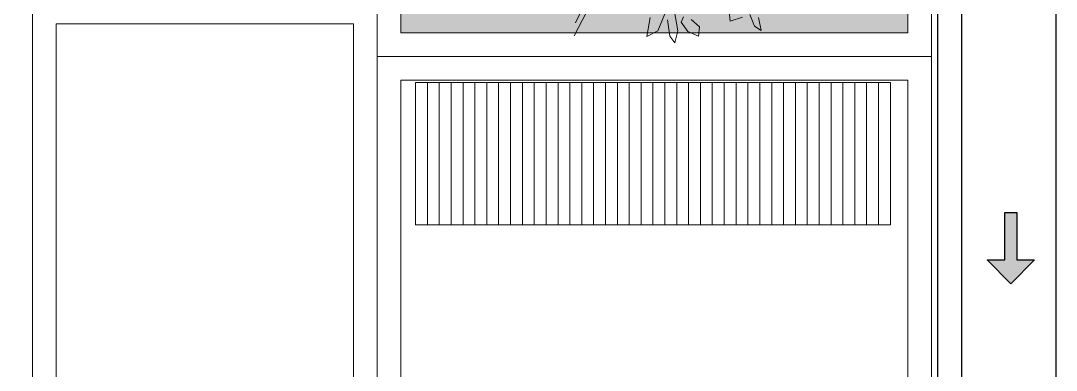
# Model space of a CAD drawing. Header units: metres. Extents: x 349703 to 349913, y 9282546 to 9282694.
# Drawn here: x 349750.792 to 349755.154, y 9282673.17 to 9282674.644 of the extents above; entities that cross this region are included whole.
import ezdxf

# ---------------------------------------------------------------- set-up
doc = ezdxf.new("R2010")
doc.units = ezdxf.units.M
doc.header["$LTSCALE"] = 0.25
for name, color, linetype, lineweight in [('.', 7, 'Continuous', 0), ('0_ CUNETAS', 160, 'Continuous', 5), ('AREA-VERDE', 3, 'CONTINUOUS', 9), ('ARQ-FONDO', 253, 'CONTINUOUS', 9), ('CUNETAS-RED', 5, 'CONTINUOUS', 18)]:
    doc.layers.add(name, color=color, linetype=linetype, lineweight=lineweight)

# ---------------------------------------------------------------- blocks, each defined once
blk = doc.blocks.new('291')
at = {"layer": 'AREA-VERDE', "lineweight": 0, "true_color": 0xc4e4b2, "transparency": 33554687}
h = blk.add_hatch(color=3, dxfattribs=at)
h.dxf.hatch_style = 1
h.paths.add_polyline_path([(349597.5555, 9282677.2878), (349595.4206, 9282677.2878), (349595.4206, 9282674.5929), (349597.5555, 9282674.5929)])
at = {"layer": 'ARQ-FONDO'}
blk.add_line((349595.3206, 9282674.4929), (349597.6555, 9282674.4929), dxfattribs=at)
for points in [[(349595.3206, 9282677.3878), (349597.6555, 9282677.3878), (349597.6555, 9282670.5231), (349595.3206, 9282670.5231)], [(349595.4206, 9282677.2878), (349597.5555, 9282677.2878), (349597.5555, 9282674.5929), (349595.4206, 9282674.5929)], [(349595.4206, 9282674.3929), (349597.5555, 9282674.3929), (349597.5555, 9282670.6231), (349595.4206, 9282670.6231)]]:
    blk.add_lwpolyline(points, close=True, dxfattribs=at)
blk = doc.blocks.new('ASOIWHWUR')
at = {"layer": 'ARQ-FONDO'}
for points in [[(349460.5292, 9282674.7985), (349464.9564, 9282674.7985), (349464.9564, 9282667.9338), (349467.3168, 9282667.9338), (349467.3168, 9282663.9038), (349464.9564, 9282663.9038), (349464.9564, 9282648.7534), (349467.3168, 9282648.7534), (349467.3168, 9282644.6934), (349464.9564, 9282644.6934), (349464.9564, 9282638.5531), (349460.5292, 9282638.5531), (349460.5292, 9282644.6934), (349458.2689, 9282644.6934), (349458.2689, 9282648.7534), (349460.5293, 9282648.7534), (349460.5293, 9282663.9038), (349458.1689, 9282663.9038), (349458.1689, 9282667.9338), (349460.5292, 9282667.9338), (349460.5292, 9282674.7985)], [(349463.5047, 9282638.5531), (349463.5047, 9282674.7985)]]:
    blk.add_lwpolyline(points, dxfattribs=at)
blk.add_lwpolyline([(349463.6047, 9282672.0411), (349464.8564, 9282672.0411), (349464.8564, 9282668.5202), (349463.6047, 9282668.5202)], close=True, dxfattribs=at)
blk = doc.blocks.new('ARR2')
at = {"layer": 'ARQ-FONDO', "lineweight": 5}
for p, q in [((2740.2794, 1212.7189), (2740.3367, 1212.8343)), ((2740.3487, 1212.7884), (2740.2706, 1212.6405)), ((2740.7328, 1212.7514), (2740.7132, 1212.6361)), ((2740.7793, 1212.6696), (2740.8233, 1212.7747)), ((2740.9029, 1212.6708), (2740.8788, 1212.7987)), ((2740.9364, 1212.7563), (2740.922, 1212.7236)), ((2741.0335, 1212.6938), (2740.9834, 1212.7398)), ((2741.2147, 1212.7875), (2741.2213, 1212.7302)), ((2741.2213, 1212.7302), (2741.2955, 1212.7542)), ((2741.3688, 1212.6988), (2741.3395, 1212.7709)), ((2741.3931, 1212.751), (2741.4085, 1212.6733)), ((2740.8398, 1212.7372), (2740.8528, 1212.6381)), ((2740.922, 1212.7236), (2740.9621, 1212.6668)), ((2741.0286, 1212.6386), (2741.0335, 1212.6938)), ((2741.4085, 1212.6733), (2741.3688, 1212.6988)), ((2740.7132, 1212.6361), (2740.7793, 1212.6696)), ((2740.8528, 1212.6381), (2740.8828, 1212.5972)), ((2740.8828, 1212.5972), (2740.9029, 1212.6708)), ((2740.9621, 1212.6668), (2741.0286, 1212.6386))]:
    blk.add_line(p, q, dxfattribs=at)
blk = doc.blocks.new('BANCA PATIOS')
at = {"layer": 'ARQ-FONDO', "flags": 128}
for points in [[(348211.5858, 9282636.8534), (348213.5858, 9282636.8534), (348213.5858, 9282637.4534), (348211.5858, 9282637.4534), (348211.5858, 9282636.8534)], [(348211.6358, 9282637.4534), (348211.6358, 9282636.8534)], [(348211.6858, 9282637.4534), (348211.6858, 9282636.8534)], [(348211.7358, 9282637.4534), (348211.7358, 9282636.8534)], [(348211.7858, 9282637.4534), (348211.7858, 9282636.8534)], [(348211.8358, 9282637.4534), (348211.8358, 9282636.8534)], [(348211.8858, 9282637.4534), (348211.8858, 9282636.8534)], [(348211.9358, 9282637.4534), (348211.9358, 9282636.8534)], [(348211.9858, 9282637.4534), (348211.9858, 9282636.8534)], [(348212.0358, 9282637.4534), (348212.0358, 9282636.8534)], [(348212.0858, 9282637.4534), (348212.0858, 9282636.8534)], [(348212.1358, 9282637.4534), (348212.1358, 9282636.8534)], [(348212.1858, 9282637.4534), (348212.1858, 9282636.8534)], [(348212.2358, 9282637.4534), (348212.2358, 9282636.8534)], [(348212.2858, 9282637.4534), (348212.2858, 9282636.8534)], [(348212.3358, 9282637.4534), (348212.3358, 9282636.8534)], [(348212.3858, 9282637.4534), (348212.3858, 9282636.8534)], [(348212.4358, 9282637.4534), (348212.4358, 9282636.8534)], [(348212.4858, 9282637.4534), (348212.4858, 9282636.8534)], [(348212.5358, 9282637.4534), (348212.5358, 9282636.8534)], [(348212.5858, 9282637.4534), (348212.5858, 9282636.8534)], [(348212.6358, 9282637.4534), (348212.6358, 9282636.8534)], [(348212.6858, 9282637.4534), (348212.6858, 9282636.8534)], [(348212.7358, 9282637.4534), (348212.7358, 9282636.8534)], [(348212.7858, 9282637.4534), (348212.7858, 9282636.8534)], [(348212.8358, 9282637.4534), (348212.8358, 9282636.8534)], [(348212.8858, 9282637.4534), (348212.8858, 9282636.8534)], [(348212.9358, 9282637.4534), (348212.9358, 9282636.8534)], [(348212.9858, 9282637.4534), (348212.9858, 9282636.8534)], [(348213.0358, 9282637.4534), (348213.0358, 9282636.8534)], [(348213.0858, 9282637.4534), (348213.0858, 9282636.8534)], [(348213.1358, 9282637.4534), (348213.1358, 9282636.8534)], [(348213.1858, 9282637.4534), (348213.1858, 9282636.8534)], [(348213.2358, 9282637.4534), (348213.2358, 9282636.8534)], [(348213.2858, 9282637.4534), (348213.2858, 9282636.8534)], [(348213.3358, 9282637.4534), (348213.3358, 9282636.8534)], [(348213.3858, 9282637.4534), (348213.3858, 9282636.8534)], [(348213.4358, 9282637.4534), (348213.4358, 9282636.8534)], [(348213.4858, 9282637.4534), (348213.4858, 9282636.8534)], [(348213.5358, 9282637.4534), (348213.5358, 9282636.8534)]]:
    blk.add_lwpolyline(points, dxfattribs=at)
blk = doc.blocks.new('*U2192')
at = {"layer": '.', "lineweight": 30}
h = blk.add_hatch(color=1, dxfattribs=at)
h.dxf.hatch_style = 1
h.paths.add_polyline_path([(-0.025, -0.05), (-0.1, -0.05), (0, -0.15), (0.1, -0.05), (0.025, -0.05), (0.025, 0.15), (-0.025, 0.15)])
at = {"layer": '0_ CUNETAS', "color": 1, "lineweight": 30}
blk.add_lwpolyline([(-0.1, -0.05), (-0.025, -0.05), (-0.025, 0.15), (0.025, 0.15), (0.025, -0.05), (0.1, -0.05), (0, -0.15)], close=True, dxfattribs=at)
blk = doc.blocks.new('*U2174')
at = {"layer": '0_ CUNETAS', "color": 0, "linetype": 'ByBlock', "lineweight": -2, "transparency": 16777216}
blk.add_blockref('*U2192', (0, 30), dxfattribs=at)
blk = doc.blocks.new('drenaje')
at = {"layer": 'CUNETAS-RED', "lineweight": 30}
for p, q in [((36.4979, 0.2003), (36.4979, -32.0856)), ((36.5979, 0.1003), (36.5979, -32.0856)), ((36.9979, -32.0856), (36.9979, 0.1003))]:
    blk.add_line(p, q, dxfattribs=at)
at = {"layer": 'CUNETAS-RED', "lineweight": 0}
blk.add_blockref('*U2174', (36.8067, -31.8525), dxfattribs=at)

msp = doc.modelspace()

# ---------------------------------------------------------------- block references
at = {"layer": 'ARQ-FONDO'}
for name, p in [('ASOIWHWUR', (287.337, 2.5893)), ('291', (156.9728, 0)), ('BANCA PATIOS', (1540.8691, 36.9294))]:
    msp.add_blockref(name, p, dxfattribs=at)
at = {"layer": 'ARQ-FONDO', "xscale": 0.6917913537138002, "yscale": 0.6917913537138002, "zscale": 0.6917913537138002}
msp.add_blockref('ARR2', (347857.4273, 9281835.686), dxfattribs=at)
at = {"layer": 'CUNETAS-RED', "lineweight": 30}
msp.add_blockref('drenaje', (349718.1559, 9282675.5378), dxfattribs=at)

doc.saveas('drawing.dxf')
